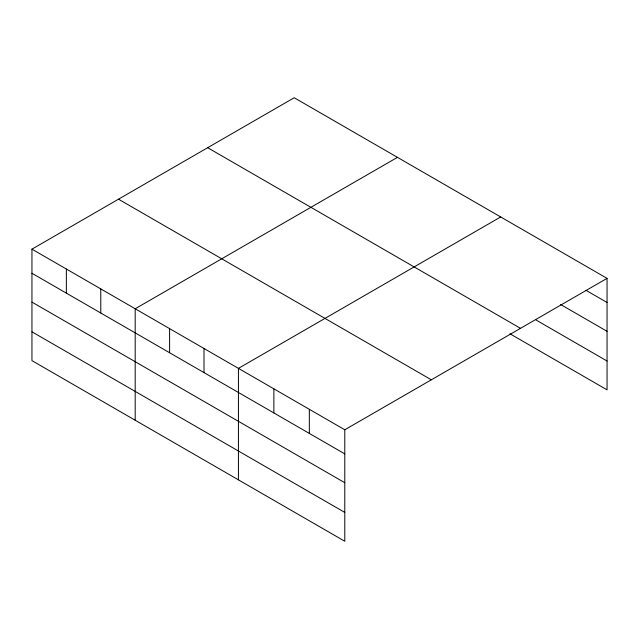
<?xml version="1.0" encoding="UTF-8"?>
<svg xmlns="http://www.w3.org/2000/svg" width="639" height="639" viewBox="0 0 639 639"><rect width="100%" height="100%" fill="white"/><g stroke="black" fill="none" stroke-linecap="round" stroke-linejoin="round"><path stroke-width="0.96" d="M31.95 249.162L344.788 429.775L344.788 541.257L31.95 360.636L31.95 249.162L294.212 97.743L607.05 278.364L607.05 389.838L509.97 333.79M397.45 157.346L135.188 308.765L135.188 420.238M500.688 216.948L238.427 368.368L238.427 479.849M344.788 429.775L607.05 278.364M585.947 290.29L607.05 302.479M560.619 304.499L607.05 331.306M536.137 320.067L607.05 361.011M207.667 147.713L520.505 328.326M118.495 199.192L431.333 379.806M31.95 273.276L344.788 453.89M31.95 302.103L344.788 482.725M31.95 331.809L344.788 512.422M309.332 409.303L309.332 433.418M273.875 388.839L273.875 412.954M204.009 348.503L204.009 372.617M169.599 328.63L169.599 352.744M100.778 288.892L100.778 313.014M66.36 269.027L66.36 293.141"/></g></svg>
